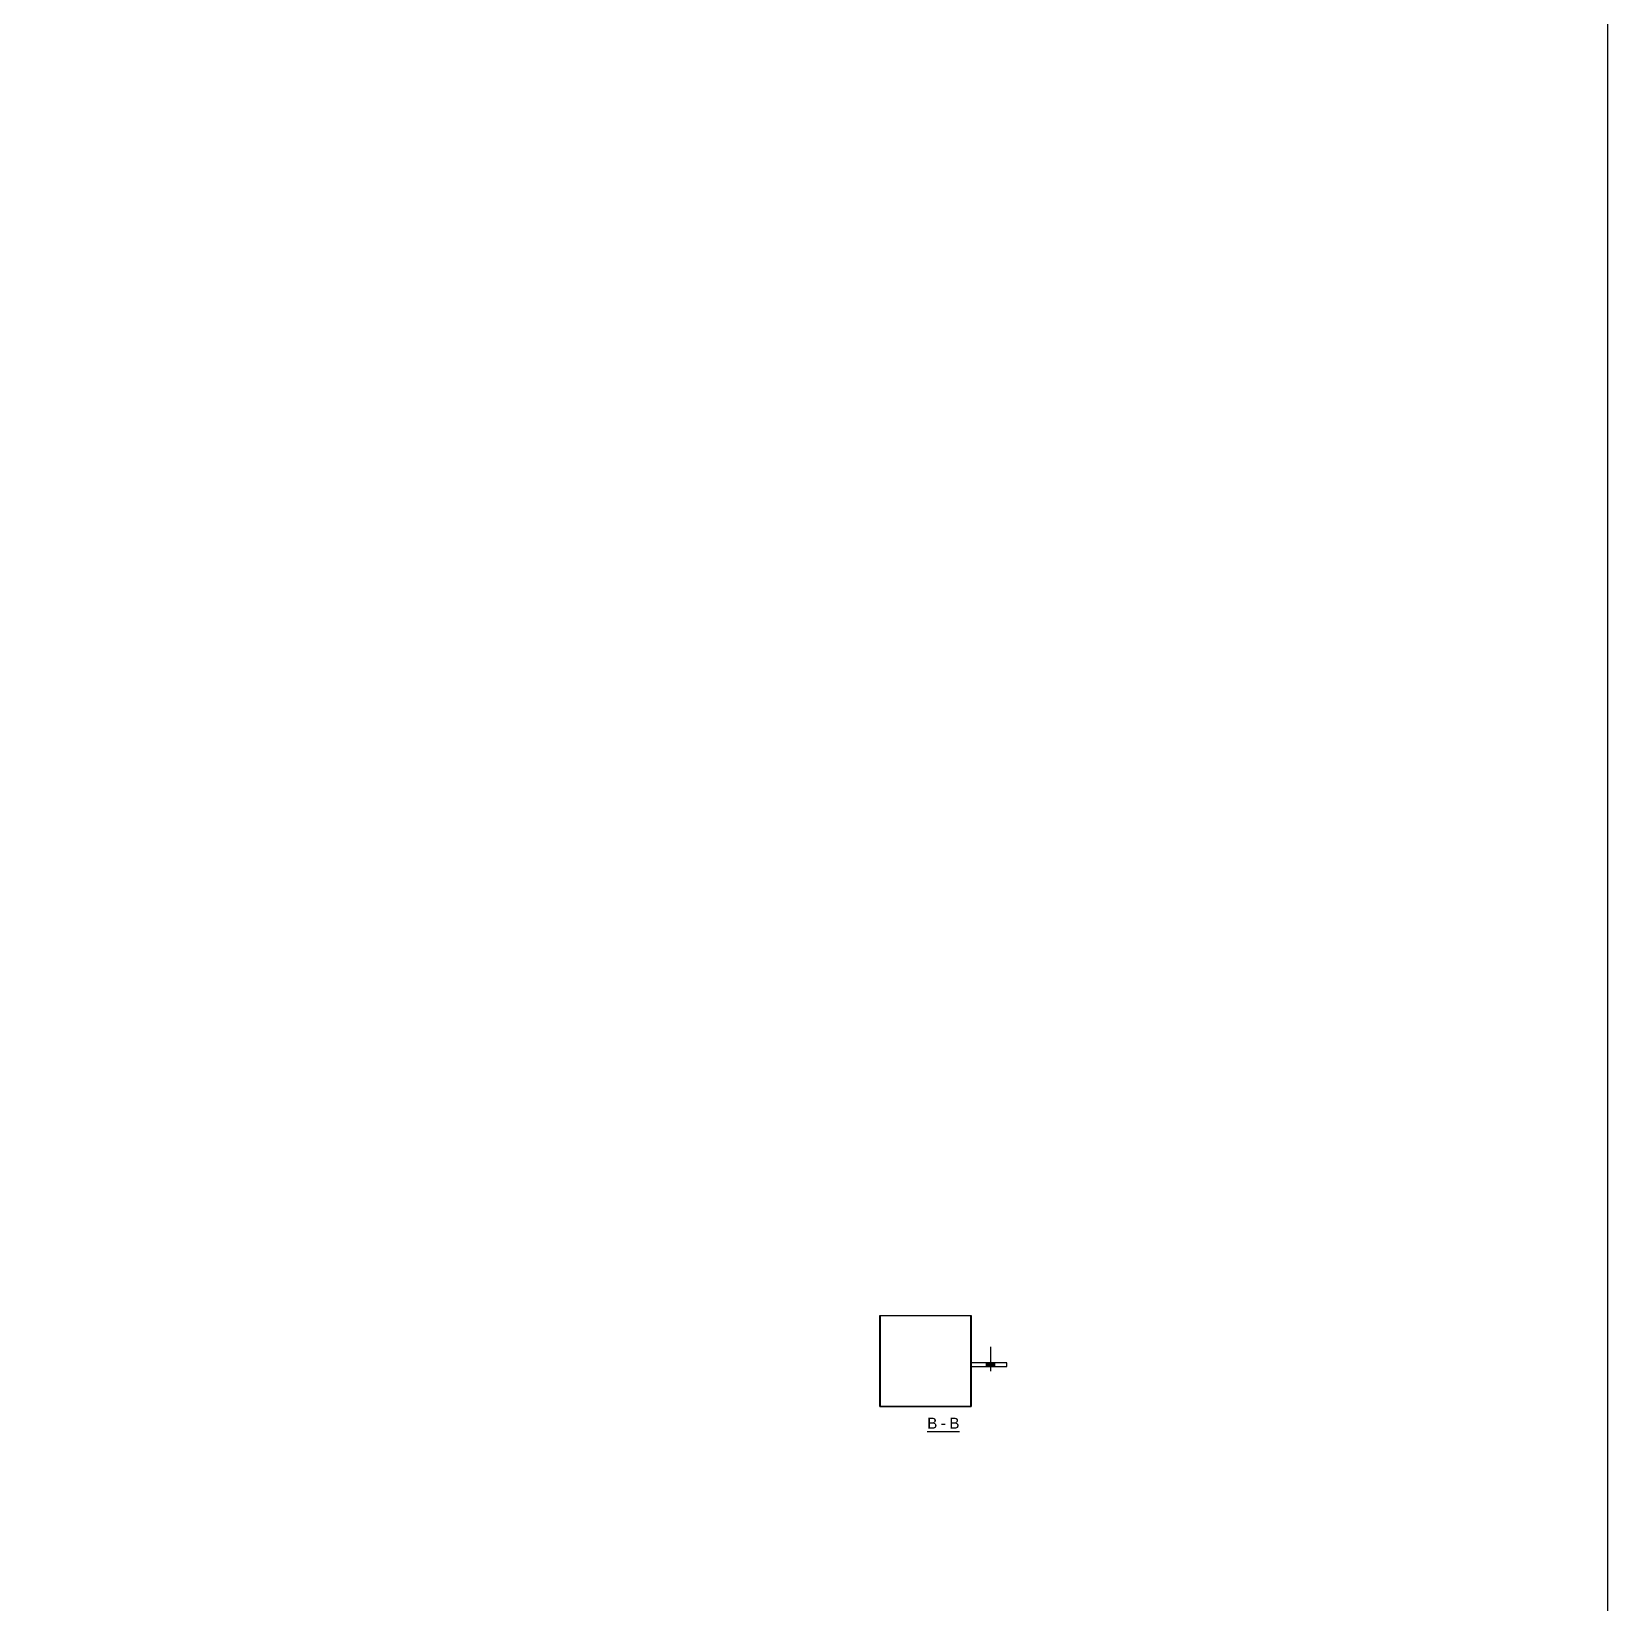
# Model space of a CAD drawing. Header units: millimetres. Extents: x 15962 to 71432, y 9666 to 72266.
# Drawn here: x 62213 to 66621, y 28471 to 32868 of the extents above; entities that cross this region are included whole.
import ezdxf

# ---------------------------------------------------------------- set-up
doc = ezdxf.new("R2010")
doc.units = ezdxf.units.MM
doc.header["$LTSCALE"] = 2
doc.linetypes.add('DXK_LINE_DOT1', pattern=[1.8814, 0.9407, -0.9407])
doc.styles.add('Arial', font='arial.ttf', dxfattribs={"height": 0.2})

msp = doc.modelspace()

# ---------------------------------------------------------------- hatches: boundary and pattern name
at = {"linetype": 'Continuous'}
h = msp.add_hatch(dxfattribs=at)
h.set_pattern_fill('', scale=7, style=0, pattern_type=0)
h.set_pattern_definition([(45, (64586.19, 29276.808), (-15.7154, 15.7154), [])])
h.paths.add_polyline_path([(64841.1902, 29276.8083), (64586.1902, 29276.8083), (64586.1902, 29021.8083), (64841.1902, 29021.8083)])
h.paths.add_polyline_path([(64587.1902, 29022.8083), (64587.1902, 29275.8083), (64840.1902, 29275.8083), (64840.1902, 29022.8083)])
msp.add_hatch(color=3, dxfattribs=at).paths.add_polyline_path([(64907.6902, 29143.5581), (64884.6902, 29143.5581), (64884.6902, 29133.5581), (64907.6902, 29133.5581)])
msp.add_hatch(color=3, dxfattribs=at).paths.add_polyline_path([(64907.6902, 29143.5581), (64884.6902, 29143.5581), (64884.6902, 29133.5581), (64907.6902, 29133.5581)])
msp.add_hatch(color=3, dxfattribs=at).paths.add_polyline_path([(64907.6902, 29143.5581), (64884.6902, 29143.5581), (64884.6902, 29133.5581), (64907.6902, 29133.5581)])
msp.add_hatch(color=3, dxfattribs=at).paths.add_polyline_path([(64907.6902, 29143.5581), (64884.6902, 29143.5581), (64884.6902, 29133.5581), (64907.6902, 29133.5581)])
msp.add_hatch(color=3, dxfattribs=at).paths.add_polyline_path([(64907.6902, 29143.5581), (64884.6902, 29143.5581), (64884.6902, 29133.5581), (64907.6902, 29133.5581)])

# ---------------------------------------------------------------- linework, layer by layer
at = {"color": 7, "linetype": 'Continuous'}
for p, q in [((64586.1902, 29276.8083), (64841.1902, 29276.8083)), ((64586.1902, 29021.8083), (64586.1902, 29276.8083)), ((64840.1902, 29275.8083), (64587.1902, 29275.8083)), ((64587.1902, 29275.8083), (64587.1902, 29022.8083)), ((64840.1902, 29022.8083), (64840.1902, 29275.8083)), ((64841.1902, 29276.8083), (64841.1902, 29021.8083)), ((64941.1908, 29143.5581), (64841.1908, 29143.5581)), ((64941.1908, 29133.5581), (64941.1908, 29143.5581)), ((64841.1908, 29133.5581), (64941.1908, 29133.5581)), ((64586.1902, 29021.8083), (64841.1902, 29021.8083)), ((64587.1902, 29022.8083), (64840.1902, 29022.8083)), ((64718.5436, 28952.3083), (64808.8374, 28952.3083))]:
    msp.add_line(p, q, dxfattribs=at)
at = {"color": 3, "linetype": 'Continuous'}
for p, q in [((64896.1902, 29120.3581), (64896.1902, 29188.5581)), ((64896.1902, 29120.3581), (64896.1902, 29188.5581)), ((64896.1902, 29120.3581), (64896.1902, 29188.5581)), ((64896.1902, 29120.3581), (64896.1902, 29188.5581)), ((64896.1902, 29120.3581), (64896.1902, 29188.5581)), ((64884.6902, 29133.5581), (64884.6902, 29143.5581)), ((64884.6902, 29133.5581), (64884.6902, 29143.5581)), ((64884.6902, 29133.5581), (64884.6902, 29143.5581)), ((64884.6902, 29133.5581), (64884.6902, 29143.5581)), ((64884.6902, 29133.5581), (64884.6902, 29143.5581)), ((64907.6902, 29133.5581), (64907.6902, 29143.5581)), ((64907.6902, 29133.5581), (64907.6902, 29143.5581)), ((64907.6902, 29133.5581), (64907.6902, 29143.5581)), ((64907.6902, 29133.5581), (64907.6902, 29143.5581)), ((64907.6902, 29133.5581), (64907.6902, 29143.5581))]:
    msp.add_line(p, q, dxfattribs=at)
at = {"color": 7, "linetype": 'DXK_LINE_DOT1'}
msp.add_line((64841.1908, 29143.5581), (64841.1908, 29133.5581), dxfattribs=at)
msp.add_lwpolyline([(57629.5979, 47050.6489), (66621.3295, 47050.6489), (66621.3295, 28358.4557), (57629.5979, 28358.4557)], close=True)

# ---------------------------------------------------------------- next in the draw order: wipeouts: each hides what was drawn before it
at = {"color": 0, "linetype": 'Continuous'}
msp.add_wipeout([(64746.9811, 28959.8083), (64746.9811, 28991.8083), (64718.5436, 28991.8083), (64718.5436, 28959.8083)], dxfattribs=at)

# ---------------------------------------------------------------- next in the draw order: wipeouts: each hides what was drawn before it
msp.add_wipeout([(64770.7999, 28959.8083), (64770.7999, 28991.8083), (64756.5811, 28991.8083), (64756.5811, 28959.8083)], dxfattribs=at)

# ---------------------------------------------------------------- next in the draw order: texts
at = {"color": 3, "linetype": 'Continuous', "style": 'Arial'}
msp.add_text('B', height=30.5625, dxfattribs=at).set_placement((64718.5436, 28959.8083))

# ---------------------------------------------------------------- next in the draw order: wipeouts: each hides what was drawn before it
at = {"color": 0, "linetype": 'Continuous'}
msp.add_wipeout([(64808.8374, 28959.8083), (64808.8374, 28991.8083), (64780.3999, 28991.8083), (64780.3999, 28959.8083)], dxfattribs=at)

# ---------------------------------------------------------------- next in the draw order: texts
at = {"color": 3, "linetype": 'Continuous', "style": 'Arial'}
for s, p in [('-', (64756.5811, 28959.8083)), ('B', (64780.3999, 28959.8083))]:
    msp.add_text(s, height=30.5625, dxfattribs=at).set_placement(p)

doc.saveas('drawing.dxf')
